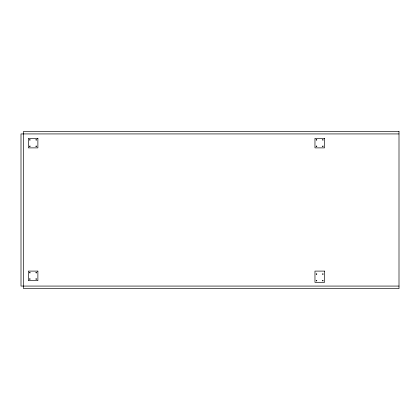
<?xml version="1.0" encoding="UTF-8"?>
<svg xmlns="http://www.w3.org/2000/svg" width="420" height="420" viewBox="0 0 420 420"><rect width="100%" height="100%" fill="white"/><g stroke="black" fill="none" stroke-linecap="round" stroke-linejoin="round"><path stroke-width="0.63" d="M399 133.928L21 133.928L21 286.072L399 286.072M29.552 139.818C30.02 141.278 30.686 138.789 29.552 139.818M29.552 146.191C30.02 147.651 30.686 145.157 29.552 146.191M35.921 139.818C36.388 141.278 37.054 138.789 35.921 139.818M35.921 146.191C36.388 147.651 37.054 145.157 35.921 146.191M29.552 272.591C30.02 274.055 30.686 271.562 29.552 272.591M29.552 278.964C30.02 280.423 30.686 277.935 29.552 278.964M35.921 272.591C36.388 274.055 37.054 271.562 35.921 272.591M35.921 278.964C36.388 280.423 37.054 277.935 35.921 278.964M316.187 139.818C316.654 141.278 317.326 138.789 316.187 139.818M316.187 146.191C316.654 147.651 317.326 145.157 316.187 146.191M322.56 139.818C323.027 141.278 323.694 138.789 322.56 139.818M322.56 146.191C323.027 147.651 323.694 145.157 322.56 146.191M316.187 273.992C316.654 275.457 317.326 272.963 316.187 273.992M316.187 280.623C316.654 282.082 317.326 279.589 316.187 280.623M322.56 273.992C323.027 275.457 323.694 272.963 322.56 273.992M322.56 280.623C323.027 282.082 323.694 279.589 322.56 280.623M399 131.381L23.546 131.381L23.546 288.619L399 288.619L399 131.381M37.884 138.327L28.329 138.327L28.329 147.882L37.884 147.882L37.884 138.327M324.524 138.327L314.963 138.327L314.963 147.882L324.524 147.882L324.524 138.327M37.884 271.1L28.329 271.1L28.329 280.655L37.884 280.655L37.884 271.1M324.524 271.1L314.963 271.1L314.963 282.377L324.524 282.377L324.524 271.1"/></g></svg>
